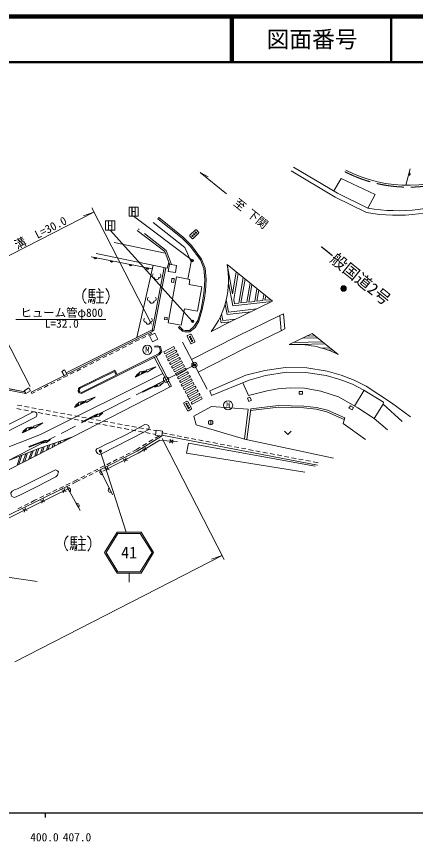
# Model space of a CAD drawing. Units: millimetres, scale not verified. Extents: x 40000 to 680000, y 20000 to 380000.
# Drawn here: x 461713 to 549330, y 198715 to 380000 of the extents above; entities that cross this region are included whole.
import ezdxf
from ezdxf.enums import TextEntityAlignment as Align

# ---------------------------------------------------------------- set-up
doc = ezdxf.new("R2010")
doc.units = ezdxf.units.MM
doc.header["$LTSCALE"] = 1000
doc.header["$PDMODE"] = 32
doc.header["$PDSIZE"] = 500
doc.linetypes.add('CHAIN', pattern=[18.5, 12, -1.5, 3.5, -1.5])
doc.linetypes.add('DASHED', pattern=[7.5, 6, -1.5])
for name, color, linetype, lineweight in [('M-BGD', 7, 'Continuous', 13), ('M-BGD-EXST', 7, 'Continuous', 13), ('M-BMK', 2, 'CHAIN', 13), ('M-BMK-HTXT', 7, 'Continuous', 13), ('M-BMK-SRVR', 3, 'Continuous', 13), ('M-STR-HTXT', 7, 'Continuous', 13), ('M-STR-STRC', 7, 'Continuous', 13), ('M-TTL', 2, 'Continuous', 140), ('M-TTL-BAND', 7, 'Continuous', 25), ('M-TTL-LINE', 7, 'Continuous', 50)]:
    doc.layers.add(name, color=color, linetype=linetype, lineweight=lineweight)
doc.layers.add('M-OTRS', color=6, linetype='Continuous')
doc.layers.add('M-TTL-TXT', color=7, linetype='Continuous')
doc.styles.add('ＭＳ ゴシック', font='')
doc.styles.get('ＭＳ ゴシック').set_extended_font_data('MS Gothic')

msp = doc.modelspace()

# ---------------------------------------------------------------- hatches: boundary and pattern name
at = {"layer": 'M-BGD'}
for points in [[(547806, 345104), (547968, 345708, -0.84072)], [(478720, 327083), (479334, 326961, -0.84072)], [(482284, 326373), (482898, 326250, -0.84072)], [(486469, 325539), (487083, 325416, -0.84072)], [(490165, 324802), (490779, 324679, -0.84072)]]:
    msp.add_hatch(color=256, dxfattribs=at).paths.add_polyline_path(points)
at = {"layer": 'M-BMK-SRVR'}
msp.add_hatch(color=256, dxfattribs=at).paths.add_polyline_path([(532936, 320228, -1), (534136, 320228, -0.41421), (533536, 319628, -0.41421)])
at = {"layer": 'M-STR-HTXT'}
for points in [[(500564, 326490, -1), (500125, 326251, -0.41421), (500225, 326590, -0.41421)], [(500597, 313135, -1), (500158, 312896, -0.41421), (500258, 313235, -0.41421)], [(480326, 284657, -1), (479887, 284418, -0.41421), (479987, 284757, -0.41421)]]:
    msp.add_hatch(color=256, dxfattribs=at).paths.add_polyline_path(points)

# ---------------------------------------------------------------- linework, layer by layer
at = {"layer": 'M-BGD'}
for p, q in [((547214, 342906), (548186, 346516)), ((547968, 345708), (547806, 345104)), ((492933, 335804), (492746, 335570)), ((483172, 330360), (494382, 328013)), ((478085, 327210), (491556, 324525)), ((479334, 326961), (478720, 327083)), ((482898, 326250), (482284, 326373)), ((487083, 325416), (486469, 325539)), ((488152, 309454), (491738, 325333)), ((490779, 324679), (490165, 324802)), ((491532, 311036), (494128, 324846)), ((491876, 310972), (494471, 324776)), ((478991, 320022), (477680, 320022)), ((477680, 320022), (477680, 318227)), ((477680, 319448), (478909, 319448)), ((478335, 320022), (478335, 318227)), ((479196, 319415), (480876, 319415)), ((479737, 320202), (480114, 319710)), ((480024, 319415), (480024, 317104)), ((477647, 317891), (477491, 317128)), ((477680, 318842), (478901, 318842)), ((477680, 318227), (478950, 318227)), ((477934, 317850), (477983, 317169)), ((478196, 317891), (478327, 317243)), ((478549, 317932), (478663, 317350)), ((478950, 318227), (478811, 317006)), ((479319, 318301), (480753, 318301)), ((478811, 317006), (478393, 316932)), ((479171, 317104), (480925, 317104)), ((497473, 311863), (497266, 311646)), ((464948, 297486), (491622, 310858)), ((472629, 301672), (491487, 311126)), ((490660, 309984), (491362, 310336)), ((491362, 310336), (491205, 310649)), ((491622, 310858), (491487, 311126)), ((491876, 310972), (491532, 311036)), ((486369, 307833), (487263, 308281)), ((487799, 308550), (488693, 308998)), ((489229, 309267), (490123, 309715)), ((483508, 306399), (484402, 306847)), ((484938, 307116), (485832, 307564)), ((479217, 304248), (480111, 304696)), ((480647, 304965), (481541, 305413)), ((482078, 305682), (482972, 306130)), ((433911, 302893), (463757, 297155)), ((433968, 303188), (463553, 297500)), ((463559, 297529), (433973, 303217)), ((476356, 302814), (477250, 303262)), ((477787, 303531), (478681, 303979)), ((471647, 302001), (472260, 302339)), ((472148, 301096), (471647, 302001)), ((472065, 300663), (472959, 301111)), ((472260, 302339), (472774, 301410)), ((473496, 301380), (474389, 301828)), ((474926, 302097), (475820, 302545)), ((469204, 299229), (470098, 299677)), ((470635, 299946), (471529, 300394)), ((463559, 297529), (463616, 297824)), ((464948, 297486), (465105, 297174)), ((465105, 297174), (465807, 297526)), ((466344, 297795), (467238, 298243)), ((467774, 298512), (468668, 298960)), ((504566, 296695), (504152, 297773)), ((535973, 294401), (538083, 297868)), ((461769, 293826), (462752, 293644)), ((461900, 294615), (462883, 294433)), ((463473, 294323), (464456, 294141)), ((465046, 294031), (466029, 293849)), ((466619, 293739), (467602, 293557)), ((463342, 293534), (464325, 293351)), ((464915, 293242), (465898, 293059)), ((466488, 292950), (467471, 292767)), ((468061, 292658), (469044, 292475)), ((468192, 293447), (469175, 293264)), ((469634, 292366), (470617, 292183)), ((469765, 293155), (470748, 292972)), ((471207, 292074), (472190, 291891)), ((471338, 292863), (472322, 292680)), ((472911, 292571), (473895, 292388)), ((474485, 292279), (475468, 292096)), ((476058, 291987), (477041, 291804)), ((472780, 291781), (473764, 291599)), ((474353, 291489), (475337, 291307)), ((475927, 291197), (476910, 291015)), ((477500, 290905), (478483, 290723)), ((477631, 291694), (478614, 291512)), ((479073, 290613), (480056, 290430)), ((479204, 291402), (480187, 291220)), ((480646, 290321), (481629, 290138)), ((480777, 291110), (481760, 290928)), ((482350, 290818), (483333, 290636)), ((483923, 290526), (484906, 290344)), ((485496, 290234), (486480, 290051)), ((504356, 291284), (504356, 290284)), ((540275, 291698), (543200, 289156)), ((482219, 290029), (483202, 289846)), ((483792, 289737), (484775, 289554)), ((485365, 289445), (486348, 289262)), ((486938, 289153), (487922, 288970)), ((487069, 289942), (488053, 289759)), ((488511, 288860), (489495, 288678)), ((488643, 289650), (489626, 289467)), ((490085, 288568), (491068, 288386)), ((490216, 289358), (491199, 289175)), ((491658, 288276), (492245, 288167)), ((491789, 289066), (492376, 288957)), ((493717, 288485), (494818, 288275)), ((490768, 286504), (491619, 287029)), ((492129, 287344), (493011, 287888)), ((493635, 287992), (527844, 281443)), ((495335, 286338), (496115, 286964)), ((495407, 288162), (496390, 287974)), ((496038, 286261), (495412, 287041)), ((496979, 287861), (497961, 287673)), ((498550, 287560), (499533, 287372)), ((500122, 287259), (501104, 287071)), ((501693, 286958), (502675, 286770)), ((503265, 286658), (504247, 286470)), ((487237, 284411), (488014, 284805)), ((488014, 284805), (488895, 285349)), ((490326, 284759), (489353, 284989)), ((489406, 285664), (490257, 286189)), ((489724, 284387), (489955, 285360)), ((504836, 286357), (505818, 286169)), ((506408, 286056), (507390, 285868)), ((507979, 285755), (508961, 285567)), ((509551, 285454), (510533, 285266)), ((511122, 285154), (512104, 284965)), ((512694, 284853), (513676, 284665)), ((484383, 282964), (485275, 283416)), ((485463, 282106), (485774, 283056)), ((485810, 283687), (486702, 284140)), ((514265, 284552), (515247, 284364)), ((515836, 284251), (516819, 284063)), ((517408, 283950), (518390, 283762)), ((518979, 283649), (519962, 283461)), ((520551, 283349), (521533, 283161)), ((522122, 283048), (523104, 282860)), ((480101, 280793), (480993, 281245)), ((481425, 280059), (481736, 281009)), ((481529, 281517), (482420, 281969)), ((482956, 282240), (483847, 282693)), ((486093, 282426), (485143, 282737)), ((523694, 282747), (524676, 282559)), ((525265, 282446), (526247, 282258)), ((526837, 282145), (527938, 281934)), ((477247, 279346), (478139, 279798)), ((477659, 279163), (478551, 279615)), ((478674, 280070), (479566, 280522)), ((479087, 279886), (480119, 280410)), ((480119, 280410), (482787, 274857)), ((480638, 279330), (480209, 280223)), ((482056, 280379), (481105, 280690)), ((472565, 277007), (473464, 277446)), ((473989, 277314), (474664, 277644)), ((474003, 277710), (474508, 277957)), ((474508, 277957), (475285, 278351)), ((474664, 277644), (475697, 278168)), ((475820, 278623), (476712, 279075)), ((476232, 278439), (477124, 278891)), ((469691, 275601), (470589, 276041)), ((471128, 276304), (472026, 276744)), ((472607, 275632), (471661, 275957)), ((471972, 275321), (472296, 276267)), ((472774, 276720), (473450, 277050)), ((472774, 276720), (475657, 271485)), ((472946, 276408), (473424, 275540)), ((482498, 275458), (482069, 276351)), ((465771, 273685), (466277, 273932)), ((466816, 274196), (467714, 274635)), ((467299, 273037), (467624, 273982)), ((468253, 274898), (469152, 275338)), ((461996, 271824), (462893, 272266)), ((463400, 271118), (463721, 272065)), ((463431, 272531), (464328, 272973)), ((464866, 273239), (465771, 273685)), ((467934, 273347), (466989, 273672)), ((474812, 273019), (475290, 272152)), ((464034, 271431), (463087, 271752)), ((475028, 265677), (473716, 265677)), ((473716, 265677), (473716, 263881)), ((473716, 265103), (474946, 265103)), ((474372, 265677), (474372, 263881)), ((475233, 265070), (476913, 265070)), ((475774, 265857), (476151, 265365)), ((476061, 265070), (476061, 262759)), ((473684, 263545), (473528, 262783)), ((473716, 264496), (474938, 264496)), ((473716, 263881), (474987, 263881)), ((473971, 263504), (474020, 262824)), ((474233, 263545), (474364, 262898)), ((474585, 263586), (474700, 263004)), ((474987, 263881), (474848, 262660)), ((475356, 263955), (476790, 263955)), ((474848, 262660), (474430, 262586)), ((475208, 262759), (476962, 262759))]:
    msp.add_line(p, q, dxfattribs=at)
for points in [[(522553, 346928), (532186, 341211), (538854, 337891)], [(522042, 346068), (531707, 340332), (538537, 336932)], [(531429, 341660), (532995, 344431), (540445, 340894), (538854, 337891)], [(497473, 311863), (498280, 311094), (498723, 310977), (499671, 311032), (500681, 311863), (501509, 313195), (502228, 315661), (502736, 318166), (502936, 319766), (503059, 322215), (502875, 324609), (502107, 326564), (499879, 329509), (498118, 331289), (492746, 335570)], [(497266, 311646), (498129, 310823), (498693, 310674), (499787, 310738), (500910, 311663), (501786, 313072), (502520, 315589), (503032, 318118), (503235, 319739), (503360, 322219), (503170, 324677), (502371, 326712), (500106, 329706), (498319, 331512), (492933, 335804)], [(491713, 334759), (498667, 329256), (500069, 326116), (499356, 322297)], [(495293, 325579), (494250, 328366), (488238, 333008)], [(479187, 327891), (494800, 324709), (495148, 325965)], [(496866, 322765), (494987, 312699), (497879, 312185), (498599, 315793), (501478, 315263), (502406, 320628), (499617, 321085), (499802, 322214), (496865, 322762)], [(548201, 292036), (544094, 295115), (538464, 298748), (535893, 300095), (533043, 301169), (529953, 302074), (525503, 302816), (520782, 302886), (516212, 302204), (512099, 301200), (504152, 297773)], [(546421, 291001), (542231, 294798), (542319, 295290), (537997, 297921), (535503, 299226), (532742, 300267), (529750, 301144), (525253, 301799), (520970, 301819), (516358, 301087), (512770, 300102), (504566, 296695)], [(511381, 299525), (512643, 296754), (516768, 297776), (519150, 298173), (521839, 298426), (524932, 298328), (528559, 297656), (532423, 296418), (536687, 293995), (540275, 291698), (542231, 294798)], [(504569, 294317), (500625, 292166), (501199, 290301), (511808, 287144), (531290, 282976)], [(504569, 294317), (512563, 293731), (511808, 287144)], [(512277, 287044), (513176, 293809), (519223, 294542), (524817, 294399), (527567, 294100), (529982, 293516), (533782, 291801), (533443, 290565), (538372, 287065)], [(513121, 293399), (519243, 294141), (524791, 293999), (527498, 293705), (529852, 293136), (533675, 291410)], [(520563, 288845), (521313, 288145), (522063, 288845)], [(480119, 280410), (488185, 284499), (493536, 287801)], [(497056, 286504), (493175, 286932), (488454, 284019), (480664, 280069)], [(525022, 279903), (499055, 284024), (499489, 286228), (527320, 281208)], [(302050, 233728), (302490, 241242), (303250, 245656), (309864, 251049), (315023, 251870), (340702, 246878), (342683, 246327), (352599, 245570), (359694, 245396), (365495, 245518), (375829, 245699), (386036, 246642), (397929, 248681), (407711, 250716), (418094, 253437), (426108, 255839), (433931, 258514), (439968, 260897), (454284, 267592), (460709, 270799), (465925, 273370), (472774, 276720)], [(449622, 264805), (454523, 267097), (460953, 270306), (466168, 272877), (473040, 276237)], [(420717, 233557), (417064, 250769), (438302, 255438), (448651, 253411), (459249, 256854), (466282, 255878)]]:
    msp.add_lwpolyline(points, dxfattribs=at)
at = {"layer": 'M-BGD', "linetype": 'DASHED'}
msp.add_lwpolyline([(495748, 325503), (494584, 328613), (488482, 333325)], dxfattribs=at)
at = {"layer": 'M-BGD'}
for points in [[(495293, 325579), (496871, 325317), (496609, 323738), (495031, 324000)], [(495819, 322443), (496331, 322411), (496279, 321569), (495767, 321601)], [(494266, 313918), (494834, 313883), (494801, 313351), (494233, 313386)], [(490920, 309838), (492085, 310416), (492752, 309073), (491587, 308494)], [(463757, 297155), (463401, 297758), (464434, 298369), (464790, 297766)], [(523810, 297600), (524514, 297600), (524514, 297010), (523810, 297010)], [(512406, 296110), (512966, 296388), (513301, 295713), (512742, 295435)], [(535024, 294469), (535696, 294072), (535395, 293562), (534723, 293959)], [(492401, 289104), (493782, 288875), (493602, 287790), (492220, 288019)]]:
    msp.add_lwpolyline(points, close=True, dxfattribs=at)
msp.add_circle((504356, 290784), 500, dxfattribs=at)
at = {"layer": 'M-BGD', "linetype": 'DASHED'}
msp.add_arc((547790, 372968), 30468, 242.75226, 298.86566, dxfattribs=at)
at = {"layer": 'M-BGD'}
for centre, radius, start, end in [((547790, 372968), 30068, 242.75226, 298.86566), ((547834, 345420), 318, 264.83127, 65.049), ((545328, 374695), 38369, 259.80617, 294.17003), ((545328, 374695), 37369, 260.02399, 294.17003), ((479037, 327076), 318, 178.61773, 338.83547), ((482602, 326365), 318, 178.61773, 338.83547), ((486787, 325531), 318, 178.61773, 338.83547), ((490483, 324794), 318, 178.61773, 338.83547), ((491972, 323043), 450, 122.72029, 277.24592), ((492985, 323043), 450, 262.75408, 57.27971), ((492479, 322596), 450, 180, 360), ((478473, 318555), 2228, 131.69789, 228.01917), ((479750, 318547), 2282, 312.86378, 47.4164), ((490913, 317880), 450, 122.72029, 277.24592), ((491420, 317434), 450, 180, 360), ((491926, 317880), 450, 262.75408, 57.27971), ((490096, 313284), 450, 122.72029, 277.24592), ((491110, 313284), 450, 262.75408, 57.27971), ((490603, 312838), 450, 180, 360), ((480512, 279819), 505, 126.83142, 284.48961), ((473099, 275927), 505, 310.01265, 107.67084), ((482372, 275947), 505, 126.83142, 284.48961), ((474965, 272538), 505, 310.01265, 107.67084), ((474510, 264210), 2228, 131.69789, 228.01917), ((475787, 264201), 2282, 312.86378, 47.4164)]:
    msp.add_arc(centre, radius, start, end, dxfattribs=at)
at = {"layer": 'M-BGD-EXST'}
for centre in [(490462, 306758), (508182, 294577)]:
    msp.add_circle(centre, 1000, dxfattribs=at)
at = {"layer": 'M-BMK'}
msp.add_line((443072, 273775), (500790, 303413), dxfattribs=at)
at = {"layer": 'M-BMK-HTXT'}
for p, q in [((502013, 345714), (503804, 344748)), ((507846, 340999), (502013, 345714))]:
    msp.add_line(p, q, dxfattribs=at)
at = {"layer": 'M-BMK-SRVR'}
for centre in [(533536, 320228), (500790, 303413), (494561, 300215)]:
    msp.add_circle(centre, 600, dxfattribs=at)
at = {"layer": 'M-OTRS'}
msp.add_point((500790, 303413), dxfattribs=at)
at = {"layer": 'M-STR-HTXT'}
for p, q in [((491366, 312391), (478252, 337930)), ((452022, 323336), (478709, 337040)), ((478709, 337040), (476390, 336233)), ((500345, 326371), (487437, 336121)), ((500378, 313016), (482285, 333071)), ((464679, 298687), (451565, 324226)), ((461530, 313450), (481329, 313450)), ((493690, 287263), (507337, 260686)), ((480106, 284538), (485794, 266707)), ((461344, 238192), (506880, 261575)), ((506880, 261575), (504561, 260769))]:
    msp.add_line(p, q, dxfattribs=at)
for centre in [(500345, 326371), (500378, 313016), (480106, 284538)]:
    msp.add_circle(centre, 250, dxfattribs=at)
at = {"layer": 'M-STR-STRC'}
for p, q in [((500994, 333112), (499786, 331916)), ((501698, 332401), (500489, 331205)), ((501206, 333111), (501699, 332613)), ((499785, 331704), (500277, 331206)), ((507945, 325487), (517924, 317419)), ((507945, 325487), (509163, 319083)), ((509163, 319083), (509974, 323846)), ((509404, 317816), (510376, 323522)), ((510534, 317001), (511490, 322620)), ((510999, 317053), (511891, 322296)), ((512291, 317197), (513006, 321395)), ((512757, 317248), (513407, 321070)), ((514049, 317392), (514522, 320169)), ((514514, 317444), (514923, 319845)), ((512757, 317248), (514049, 317392)), ((514514, 317444), (515807, 317588)), ((515807, 317588), (516038, 318944)), ((516272, 317640), (516439, 318619)), ((516272, 317640), (517484, 317775)), ((510999, 317053), (512291, 317197)), ((499280, 309891), (499903, 310210)), ((500105, 310146), (500881, 308633)), ((521571, 307905), (526638, 310373)), ((526638, 310373), (532374, 305736)), ((503559, 298143), (498137, 308461)), ((499215, 309689), (499992, 308176)), ((500194, 308112), (500816, 308431)), ((522532, 308373), (528962, 308494)), ((524454, 309310), (527874, 309374)), ((525415, 309778), (527330, 309814)), ((492101, 307343), (492072, 307591)), ((494047, 306280), (496245, 307472)), ((494261, 305885), (496459, 307076)), ((494476, 305489), (496674, 306681)), ((496459, 307076), (496245, 307472)), ((496888, 306285), (496674, 306681)), ((523601, 307944), (529506, 308055)), ((528765, 307141), (530594, 307175)), ((530084, 306715), (531138, 306735)), ((491975, 305106), (495356, 298597)), ((492374, 305313), (495756, 298805)), ((494261, 305885), (494047, 306280)), ((494690, 305093), (494476, 305489)), ((494690, 305093), (496888, 306285)), ((494905, 304698), (497103, 305889)), ((495119, 304302), (494905, 304698)), ((495119, 304302), (497317, 305494)), ((495334, 303907), (497532, 305098)), ((495548, 303511), (497746, 304703)), ((497317, 305494), (497103, 305889)), ((497746, 304703), (497532, 305098)), ((495548, 303511), (495334, 303907)), ((495763, 303115), (497961, 304307)), ((495977, 302720), (495763, 303115)), ((495977, 302720), (498175, 303911)), ((496192, 302324), (498390, 303516)), ((496406, 301929), (498604, 303120)), ((498175, 303911), (497961, 304307)), ((498604, 303120), (498390, 303516)), ((496406, 301929), (496192, 302324)), ((496621, 301533), (498819, 302725)), ((496835, 301137), (496621, 301533)), ((496835, 301137), (499033, 302329)), ((497050, 300742), (499248, 301933)), ((497264, 300346), (499462, 301538)), ((497479, 299951), (499676, 301142)), ((499033, 302329), (498819, 302725)), ((499462, 301538), (499248, 301933)), ((499891, 300747), (499676, 301142)), ((497264, 300346), (497050, 300742)), ((497693, 299555), (497479, 299951)), ((497693, 299555), (499891, 300747)), ((497908, 299159), (500105, 300351)), ((498122, 298764), (497908, 299159)), ((498122, 298764), (500320, 299955)), ((498337, 298368), (500534, 299560)), ((498551, 297973), (500749, 299164)), ((500320, 299955), (500105, 300351)), ((500749, 299164), (500534, 299560)), ((443894, 272174), (495756, 298805)), ((498551, 297973), (498337, 298368)), ((498766, 297577), (500963, 298769)), ((498980, 297181), (498766, 297577)), ((498980, 297181), (501178, 298373)), ((499195, 296786), (501392, 297977)), ((499409, 296390), (501607, 297582)), ((501178, 298373), (500963, 298769)), ((501607, 297582), (501392, 297977)), ((499838, 295599), (499195, 296786)), ((499624, 295995), (501821, 297186)), ((499838, 295599), (502036, 296791)), ((500053, 295203), (502250, 296395)), ((500267, 294808), (502465, 295999)), ((502036, 296791), (501821, 297186)), ((502465, 295999), (502250, 296395)), ((498434, 294923), (499247, 293431)), ((498494, 295127), (499108, 295462)), ((499312, 295402), (500125, 293909)), ((499451, 293371), (500065, 293706)), ((500267, 294808), (500053, 295203)), ((471052, 286598), (470868, 286025)), ((471427, 286726), (471268, 286230)), ((472262, 287012), (472158, 286687)), ((472638, 287141), (472558, 286893)), ((466204, 284919), (465708, 283375)), ((466587, 285069), (466108, 283581)), ((467421, 285355), (466998, 284038)), ((467797, 285484), (467398, 284243)), ((468632, 285769), (468288, 284700)), ((469007, 285898), (468688, 284906)), ((469842, 286184), (469578, 285362)), ((470217, 286312), (469978, 285568)), ((462507, 283467), (461838, 281388)), ((462889, 283617), (462239, 281594)), ((463739, 283951), (463128, 282051)), ((464122, 284101), (463529, 282256)), ((464972, 284435), (464418, 282713)), ((465354, 284585), (464819, 282918)), ((483793, 266707), (481029, 262207)), ((483793, 266707), (489065, 266707)), ((491829, 262207), (489065, 266707)), ((483961, 266407), (481381, 262207)), ((483961, 266407), (488898, 266407)), ((491477, 262207), (488898, 266407)), ((481029, 262207), (483793, 257707)), ((481381, 262207), (483961, 258007)), ((488898, 258007), (491477, 262207)), ((489065, 257707), (491829, 262207)), ((483793, 257707), (489065, 257707)), ((483961, 258007), (488898, 258007)), ((486429, 257707), (486429, 255707))]:
    msp.add_line(p, q, dxfattribs=at)
for points in [[(486437, 336121), (488437, 336121), (488437, 338121), (486437, 338121)], [(481285, 333071), (483285, 333071), (483285, 335071), (481285, 335071)], [(520330, 314698), (519560, 314323), (519854, 310962), (520625, 311338)], [(483577, 301206), (475966, 297411), (475633, 297530), (475509, 297708), (475568, 298163), (475686, 298308), (483205, 301970)], [(454649, 287743), (451325, 286445), (450632, 285965), (450359, 285387), (450458, 285049), (450751, 284646), (451310, 284776), (455227, 286516), (466030, 292032), (466183, 292406), (466147, 292809), (465876, 293050), (465352, 293098), (462766, 291748)], [(479833, 285200), (479365, 285028), (479164, 284644), (479229, 284395), (479519, 283957), (480011, 283732), (480532, 283939), (489689, 288638), (490746, 289279), (490839, 289757), (490722, 290132), (490388, 290301), (489920, 290377), (485992, 288247), (482731, 286630), (481528, 286076)], [(461963, 276242), (461444, 276051), (460793, 275679), (460460, 275297), (460526, 274789), (460701, 274505), (461260, 274291), (462460, 274827), (466222, 276698), (470323, 278840), (470745, 279246), (470946, 279923), (470705, 280178), (470276, 280361), (468972, 279729)]]:
    msp.add_lwpolyline(points, close=True, dxfattribs=at)
for points in [[(508268, 321379), (509216, 316401), (517796, 317357)], [(504481, 310761), (508669, 312911), (517924, 317419)], [(507787, 317752), (508302, 315042), (514450, 315727)], [(509404, 317816), (509580, 316895), (510534, 317001)], [(507520, 316747), (507938, 314549), (513245, 315140)], [(500162, 304608), (510235, 309781), (519560, 314323)], [(506427, 313923), (506661, 312697), (508694, 312923)], [(506751, 314629), (507025, 313190), (509899, 313510)], [(501627, 301820), (511644, 306963), (519854, 310962)], [(492374, 305313), (475983, 297140), (475473, 297321), (475248, 297645), (475329, 298265), (475527, 298508), (483320, 302304), (483790, 301340), (492881, 305873), (493329, 306411), (493128, 307304), (492593, 307399), (492101, 307343)], [(492374, 305313), (493039, 305672), (493600, 306345), (493335, 307521), (492601, 307652), (492072, 307591)], [(489122, 301541), (490285, 302121), (490219, 302255), (492288, 303035), (490419, 301852), (490352, 301987), (487847, 300737), (487780, 300871), (488559, 301260)], [(493816, 301563), (466945, 288164), (452504, 282495), (441595, 277239)], [(488697, 301496), (487981, 301139), (488832, 301899), (489950, 302121), (489234, 301764)], [(492378, 298918), (489475, 297471), (489408, 297605), (492528, 299160)], [(493301, 299211), (494017, 299568), (493166, 298808), (492048, 298586), (492764, 298943)], [(475792, 294893), (476955, 295474), (476888, 295608), (478957, 296388), (477089, 295205), (477022, 295339), (474516, 294090), (474449, 294224), (475229, 294613)], [(475367, 294849), (474651, 294492), (475501, 295252), (476619, 295474), (475904, 295117)], [(479047, 292271), (476145, 290823), (476078, 290958), (479197, 292513)], [(479970, 292563), (480686, 292920), (479836, 292161), (478718, 291939), (479433, 292296)], [(464328, 289274), (465505, 289826), (465441, 289962), (467529, 290693), (465632, 289555), (465569, 289691), (463034, 288502), (462970, 288637), (463758, 289007)], [(463902, 289240), (463178, 288901), (464046, 289639), (465170, 289835), (464445, 289495)], [(442757, 274746), (453605, 279973), (466601, 285074), (473848, 287555)], [(467518, 286535), (464499, 285351), (464445, 285490), (467689, 286764)], [(468464, 286745), (469208, 287038), (468294, 286357), (467161, 286234), (467905, 286526)]]:
    msp.add_lwpolyline(points, dxfattribs=at)
for centre in [(500386, 331807), (500742, 332159), (501097, 332510), (499820, 309606), (500048, 309161), (500276, 308716), (499040, 294855), (499280, 294416), (499519, 293977)]:
    msp.add_circle(centre, 150, dxfattribs=at)
for centre, radius, start, end in [((499891, 331810), 150, 134.68961, 224.68961), ((501100, 333005), 150, 44.68961, 134.68961), ((501592, 332507), 150, 314.68961, 44.68961), ((500383, 331312), 150, 224.68961, 314.68961), ((489778, 321990), 18500, 322.62964, 10.89659), ((499971, 310077), 150, 27.18043, 117.18043), ((499348, 309757), 150, 117.18043, 207.18043), ((500748, 308565), 150, 297.18043, 27.18043), ((500125, 308245), 150, 207.18043, 297.18043), ((522981, 286945), 21007, 63.44066, 93.84916), ((488213, 301621), 500, 313.84489, 345.6179), ((488291, 302097), 1000, 326.192, 340.55351), ((492974, 298266), 1000, 70.92986, 116.50285), ((492601, 298470), 500, 70.92986, 116.50285), ((474882, 294973), 500, 313.84489, 345.6179), ((474961, 295450), 1000, 326.192, 340.55351), ((498565, 294995), 150, 118.59409, 208.59409), ((499180, 295330), 150, 28.59409, 118.59409), ((499994, 293838), 150, 298.59409, 28.59409), ((479270, 291823), 500, 70.92986, 116.50285), ((479644, 291618), 1000, 70.92986, 116.50285), ((499379, 293503), 150, 208.59409, 298.59409), ((463421, 289376), 500, 312.47047, 344.24347), ((463511, 289851), 1000, 324.81757, 339.17908), ((467701, 286070), 500, 65.85741, 111.43041), ((468055, 285833), 1000, 65.85741, 111.43041)]:
    msp.add_arc(centre, radius, start, end, dxfattribs=at)
at = {"layer": 'M-TTL'}
msp.add_line((680000, 380000), (40000, 380000), dxfattribs=at)
at = {"layer": 'M-TTL-BAND'}
for p, q in [((40000, 205000), (579000, 205000)), ((468000, 205000), (468000, 204000))]:
    msp.add_line(p, q, dxfattribs=at)
at = {"layer": 'M-TTL-LINE'}
for p, q in [((508747, 380000), (508747, 370000)), ((509247, 380000), (509247, 370000)), ((543997, 380000), (543997, 370000)), ((40000, 370000), (680000, 370000))]:
    msp.add_line(p, q, dxfattribs=at)

# ---------------------------------------------------------------- texts
at = {"layer": 'M-BGD-EXST', "style": 'ＭＳ ゴシック'}
for p in [(490462, 306758), (508182, 294577)]:
    msp.add_text('M', height=1320, dxfattribs=at).set_placement(p, align=Align.MIDDLE_CENTER)
at = {"layer": 'M-BMK-HTXT', "style": 'ＭＳ ゴシック'}
msp.add_text('至 下関', height=1833, rotation=321.044, dxfattribs=at).set_placement((509790, 339427), align=Align.MIDDLE_LEFT)
msp.add_text('一般国道2号', height=2566, rotation=321.044, dxfattribs=at).set_placement((535934, 323429), align=Align.MIDDLE_CENTER)
at = {"layer": 'M-STR-HTXT', "style": 'ＭＳ ゴシック'}
msp.add_text('側\u3000溝\u3000L=30.0', height=1833, rotation=27.18, dxfattribs=at).set_placement((465436, 330050), align=Align.BOTTOM_CENTER)
msp.add_text('ヒューム管φ800', height=1833, dxfattribs=at).set_placement((462579, 313450), align=Align.BOTTOM_LEFT)
msp.add_text('L=32.0', height=1833, dxfattribs=at).set_placement((467912, 313450), align=Align.TOP_LEFT)
at = {"layer": 'M-STR-STRC', "style": 'ＭＳ ゴシック'}
for s, height, p in [('H', 1833, (487437, 337121)), ('H', 1833, (482285, 334071)), ('41', 2566, (486429, 262207))]:
    msp.add_text(s, height=height, dxfattribs=at).set_placement(p, align=Align.MIDDLE_CENTER)
at = {"layer": 'M-TTL-BAND', "style": 'ＭＳ ゴシック'}
for s, p in [('400.0', (467844, 198195)), ('407.0', (475000, 198195))]:
    msp.add_text(s, height=1833, dxfattribs=at).set_placement(p, align=Align.BOTTOM_CENTER)
at = {"layer": 'M-TTL-TXT', "style": 'ＭＳ ゴシック'}
msp.add_text('図面番号', height=3666, dxfattribs=at).set_placement((526622, 375000), align=Align.MIDDLE_CENTER)

doc.saveas('drawing.dxf')
